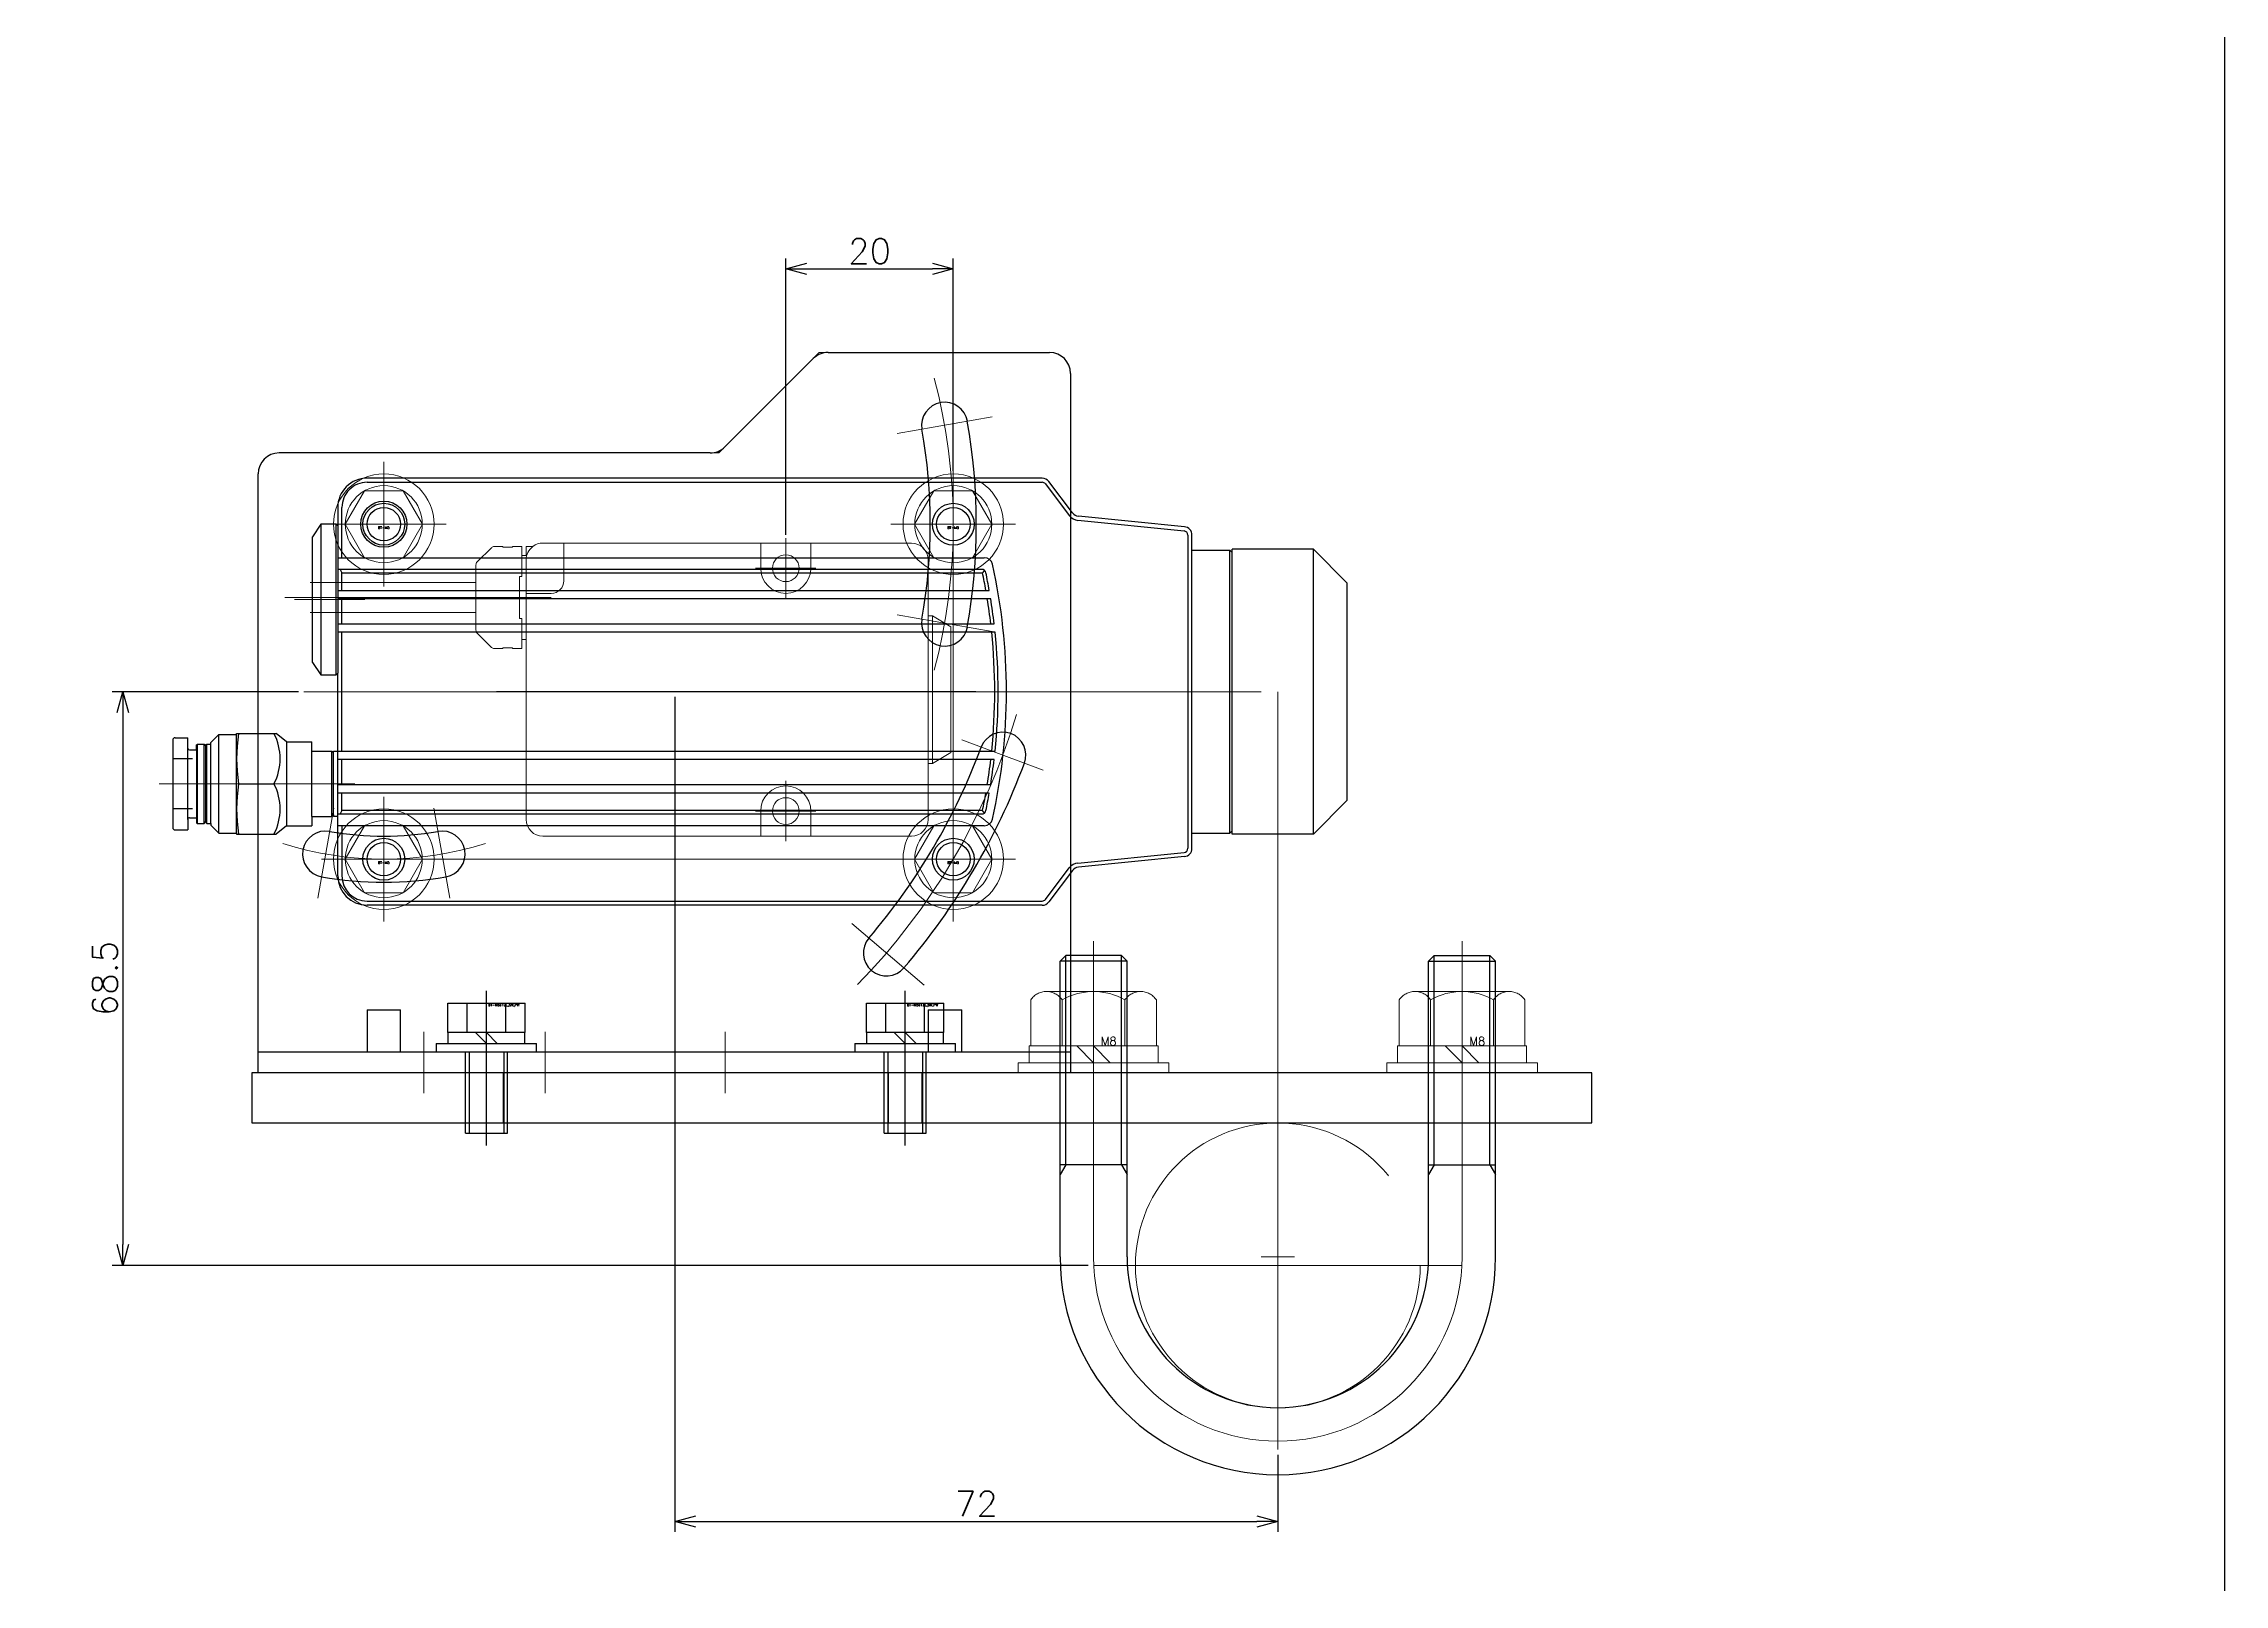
# Model space of a CAD drawing. Header units: millimetres. Extents: x -16130 to 36813, y -8099 to 27484.
# Drawn here: x 7637.1 to 7897.5, y -4572.1 to -4388.1 of the extents above; entities that cross this region are included whole.
import ezdxf

# ---------------------------------------------------------------- set-up
doc = ezdxf.new("R2010")
doc.units = ezdxf.units.MM
doc.header["$LTSCALE"] = 6
doc.header["$PDMODE"] = 99
doc.header["$PDSIZE"] = 1
for name, pattern in [('CENTER2', [28.575, 19.05, -3.175, 3.175, -3.175]), ('HIDDEN', [9.525, 6.35, -3.175]), ('PHANTOM2', [31.75, 15.875, -3.175, 3.175, -3.175, 3.175, -3.175])]:
    doc.linetypes.add(name, pattern=pattern)
for name, color, linetype, lineweight in [('04_HIDDEN', 2, 'HIDDEN', 13), ('05_CENTER', 4, 'CENTER2', 13), ('06_PHANTOM', 2, 'PHANTOM2', 13), ('08_DIM', 3, 'Continuous', 13)]:
    doc.layers.add(name, color=color, linetype=linetype, lineweight=lineweight)
doc.layers.add('10_DRAFT', color=8, linetype='Continuous', lineweight=0, plot=False)
doc.styles.add('KSS_TXT', font='txt.shx', dxfattribs={"bigfont": 'extfont2.shx'})
doc.styles.add('KSS_TXT_L', font='txt.shx', dxfattribs={"height": 3, "bigfont": 'extfont2.shx'})
doc.dimstyles.new('KSS_DIM', dxfattribs={"dimtxt": 3, "dimasz": 2.5, "dimexe": 1.25, "dimexo": 0.625, "dimtad": 1, "dimdsep": 46, "dimtxsty": 'KSS_TXT', "dimblk": 'OPEN30', "dimcen": 0, "dimazin": 2, "dimtfac": 0.75, "dimtmove": 0, "dimatfit": 3, "dimldrblk": 'OPEN30', "dimfxl": 1, "dimtolj": 1, "dimarcsym": 0})

# ---------------------------------------------------------------- blocks, each defined once
blk = doc.blocks.new('FT-S1a_1_1')
at = {"color": 0}
for p, q in [((-10.6, 5.5), (70, 5.5)), ((-14.24, 1.35), (-11.4, 5.1)), ((-11, 4.8), (-13.84, 1.05)), ((70, 5), (-10.6, 5)), ((-27.6, -0.31), (-14.93, 0.96)), ((-14.89, 0.46), (-27.55, -0.81)), ((73, -4), (73, 2)), ((73, -4), (73, 2)), ((73.5, 2), (73.5, -5.1)), ((-28.5, -1.3), (-28.5, -3.1)), ((-28.5, -1.3), (-28.5, -3.1)), ((-28, -38.7), (-28, -1.3)), ((-47, -7), (-43, -3)), ((-43, -3), (-33.3, -3)), ((-43, -3), (-43, -37)), ((-33.3, -3), (-33.3, -3.4)), ((-33.3, -3), (-33.3, -3.4)), ((-33.3, -3.4), (-33, -3.1)), ((-33.3, -3.4), (-33.3, -36.6)), ((-28.5, -3.1), (-33, -3.1)), ((-33, -3.1), (-33, -36.9)), ((-28.5, -3.1), (-28.5, -36.9)), ((-28.5, -3.1), (-28.5, -36.9)), ((-3.7, -4), (73.5, -4)), ((-3.7, -4), (73.5, -4)), ((73.5, -5.1), (73.5, -12.9)), ((73.5, -5.1), (74, -5.1)), ((73.5, -5.1), (73.5, -12.9)), ((74, -5.3), (74.2, -5.1)), ((74, -5.3), (74, -5.1)), ((76.6, -5.1), (74.2, -5.1)), ((74.2, -5.1), (74.2, -12.9)), ((79.6, -4), (76.6, -4)), ((76.6, -5.1), (76.6, -4)), ((76.6, -5.1), (76.6, -12.9)), ((79.6, -4), (80.87, -3)), ((79.6, -14), (79.6, -4)), ((85.57, -3), (80.87, -3)), ((85.6, -3.1), (85.57, -3)), ((87.7, -3.1), (85.6, -3.1)), ((85.6, -3.1), (85.6, -14.9)), ((87.7, -3.1), (88.65, -4.05)), ((87.7, -3.1), (87.7, -14.9)), ((88.65, -4.25), (88.65, -4.05)), ((89.15, -4.25), (88.65, -4.25)), ((88.65, -4.25), (88.65, -13.75)), ((89.3, -4.45), (89.15, -4.25)), ((89.15, -4.25), (89.15, -13.75)), ((89.45, -4.25), (89.3, -4.45)), ((89.3, -13.55), (89.3, -4.45)), ((90.25, -4.25), (89.45, -4.25)), ((89.45, -4.25), (89.45, -13.75)), ((90.35, -4.35), (90.25, -4.25)), ((90.25, -4.25), (90.25, -13.75)), ((90.35, -4.95), (90.35, -4.35)), ((91.2, -4.95), (90.35, -4.95)), ((90.35, -13.05), (90.35, -4.95)), ((92.9, -3.5), (91.4, -3.5)), ((91.4, -4.75), (91.4, -3.5)), ((91.4, -4.75), (91.4, -13.25)), ((93.2, -14.2), (93.2, -3.8)), ((-47, -33), (-47, -7)), ((-3.72, -5.51), (-3.49, -5.8)), ((-3.72, -5.51), (-3.49, -5.8)), ((-3.49, -5.8), (73, -5.8)), ((-3.49, -5.8), (73, -5.8)), ((73.5, -5.4), (-3.41, -5.4)), ((73.5, -5.4), (-3.41, -5.4)), ((73, -5.8), (73.2, -5.4)), ((73, -5.8), (73.2, -5.4)), ((73, -5.8), (73, -7.9)), ((73, -5.8), (73, -7.9)), ((74, -5.3), (74, -12.7)), ((90.85, -6), (93.2, -6)), ((73.5, -8.9), (-4.47, -8.9)), ((73.5, -8.9), (-4.47, -8.9)), ((-4.3, -7.9), (73.5, -7.9)), ((-4.3, -7.9), (73.5, -7.9)), ((73, -8.9), (73, -11.9)), ((73, -8.9), (73, -11.9)), ((85.32, -9), (81.12, -9)), ((73.5, -12.9), (-4.99, -12.9)), ((73.5, -12.9), (-4.99, -12.9)), ((-4.88, -11.9), (73.5, -11.9)), ((-4.88, -11.9), (73.5, -11.9)), ((73, -12.9), (73, -27.1)), ((74, -12.9), (73.5, -12.9)), ((73.5, -12.9), (73.5, -22.2)), ((74.2, -12.9), (74, -12.7)), ((74, -12.7), (74, -12.9)), ((76.6, -12.9), (74.2, -12.9)), ((76.6, -12.9), (76.6, -14)), ((90.85, -12), (93.2, -12)), ((79.6, -14), (76.6, -14)), ((79.6, -14), (80.87, -15)), ((85.57, -15), (80.87, -15)), ((85.6, -14.9), (85.57, -15)), ((87.7, -14.9), (85.6, -14.9)), ((87.7, -14.9), (88.65, -13.95)), ((88.65, -13.75), (88.65, -13.95)), ((89.15, -13.75), (88.65, -13.75)), ((89.3, -13.55), (89.15, -13.75)), ((89.45, -13.75), (89.3, -13.55)), ((90.25, -13.75), (89.45, -13.75)), ((90.35, -13.65), (90.25, -13.75)), ((90.35, -13.05), (90.35, -13.65)), ((91.2, -13.05), (90.35, -13.05)), ((91.4, -13.25), (91.4, -14.5)), ((92.9, -14.5), (91.4, -14.5)), ((73.7, -22), (73.5, -22.2)), ((73.5, -39.8), (73.5, -22.2)), ((75.5, -22), (73.7, -22)), ((73.7, -22), (73.7, -40)), ((76.5, -23.5), (75.5, -22)), ((75.5, -40), (75.5, -22)), ((76.5, -23.5), (76.5, -38.5)), ((-4.99, -27.1), (-4.59, -27.1)), ((-4.99, -27.1), (-4.59, -27.1)), ((-4.48, -28.1), (-4.88, -28.1)), ((-4.48, -28.1), (-4.88, -28.1)), ((-4.59, -27.1), (73.5, -27.1)), ((73.5, -28.1), (-4.48, -28.1)), ((73, -28.1), (73, -31.1)), ((73, -28.1), (73, -31.1)), ((-4.47, -31.1), (73.5, -31.1)), ((-47, -33), (-43, -37)), ((73.5, -32.1), (-4.3, -32.1)), ((73, -32.1), (73, -34.2)), ((73, -32.1), (73, -34.2)), ((-3.72, -34.49), (-3.49, -34.2)), ((-3.72, -34.49), (-3.49, -34.2)), ((73.5, -36), (-3.7, -36)), ((73, -34.2), (-3.49, -34.2)), ((-3.41, -34.6), (73.5, -34.6)), ((73.2, -34.6), (73, -34.2)), ((73.2, -34.6), (73, -34.2)), ((73, -36), (73, -42)), ((73, -36), (73, -42)), ((-43, -37), (-33.3, -37)), ((-33.3, -36.6), (-33.3, -37)), ((-33.3, -36.6), (-33, -36.9)), ((-33.3, -36.6), (-33.3, -37)), ((-28.5, -36.9), (-33, -36.9)), ((-28.5, -36.9), (-28.5, -38.7)), ((75.5, -40), (76.5, -38.5)), ((-27.6, -39.69), (-14.93, -40.96)), ((-14.89, -40.46), (-27.55, -39.19)), ((-14.24, -41.35), (-11.4, -45.1)), ((-11, -44.8), (-13.84, -41.05)), ((73.5, -39.8), (73.7, -40)), ((73.5, -42), (73.5, -39.8)), ((73.7, -40), (75.5, -40)), ((70, -45), (-10.6, -45)), ((-10.6, -45.5), (70, -45.5))]:
    blk.add_line(p, q, dxfattribs=at)
for centre, radius in [((0, 0), 2.5), ((0, 0), 2.5), ((0, 0), 2), ((0, 0), 2), ((68, 0), 2.5), ((68, 0), 2.5), ((68, 0), 2), ((68, 0), 2), ((0, -40), 2.5), ((0, -40), 2.5), ((0, -40), 2), ((0, -40), 2), ((68, -40), 2.5), ((68, -40), 2.5), ((68, -40), 2), ((68, -40), 2)]:
    blk.add_circle(centre, radius, dxfattribs=at)
for centre, radius, start, end in [((-10.6, 4.5), 1, 90, 142.9269), ((-10.6, 4.5), 1, 90, 142.9269), ((70, 2), 3.5, 0, 90), ((-10.6, 4.5), 0.5, 90, 142.9269), ((-10.6, 4.5), 0.5, 90, 142.9269), ((70, 2), 3, 0, 90), ((-15.03, 1.95), 1, 275.7106, 322.9269), ((-15.03, 1.95), 1.5, 275.7106, 322.9269), ((-27.5, -1.3), 1, 95.7106, 180), ((-27.5, -1.3), 0.5, 95.7106, 180), ((63.65, -20), 70, 167.4441, 192.5559), ((63.65, -20), 70, 167.4441, 192.5559), ((-3.7, -5), 1, 90, 167.4441), ((-3.7, -5), 1, 90, 167.4441), ((86.75, -6), 6.38, 151.9739, 208.0261), ((67.36, -6), 18.22, 350.5215, 9.4785), ((91.2, -4.75), 0.2, 270, 0), ((92.9, -3.8), 0.3, 0, 90), ((64.65, -20), 70, 168.2947, 170.046), ((64.65, -20), 70, 168.2947, 170.046), ((-3.41, -5.9), 0.5, 90, 168.2947), ((-3.41, -5.9), 0.5, 90, 168.2947), ((64.65, -20), 69.6, 168.2277, 169.9882), ((64.65, -20), 69.6, 168.2277, 169.9882), ((64.65, -20), 70, 170.876, 173.3552), ((64.65, -20), 70, 170.876, 173.3552), ((64.65, -20), 69.6, 170.8231, 173.3168), ((64.65, -20), 69.6, 170.8231, 173.3168), ((86.75, -12), 6.38, 151.9739, 208.0261), ((67.36, -12), 18.22, 350.5215, 9.4785), ((64.65, -20), 70, 174.1786, 185.8214), ((64.65, -20), 70, 174.1786, 185.8214), ((64.65, -20), 69.6, 174.145, 185.855), ((64.65, -20), 69.6, 174.145, 185.855), ((91.2, -13.25), 0.2, 0, 90), ((92.9, -14.2), 0.3, 270, 0), ((64.65, -20), 70, 186.6448, 189.124), ((64.65, -20), 70, 186.6448, 189.124), ((64.65, -20), 69.6, 186.6832, 189.1769), ((64.65, -20), 69.6, 186.6832, 189.1769), ((64.65, -20), 70, 189.954, 191.7053), ((64.65, -20), 70, 189.954, 191.7053), ((64.65, -20), 69.6, 190.0118, 191.7723), ((64.65, -20), 69.6, 190.0118, 191.7723), ((-3.7, -35), 1, 192.5559, 270), ((-3.7, -35), 1, 192.5559, 270), ((-3.41, -34.1), 0.5, 191.7053, 270), ((-3.41, -34.1), 0.5, 191.7053, 270), ((-27.5, -38.7), 1, 180, 264.2894), ((-27.5, -38.7), 0.5, 180, 264.2894), ((-15.03, -41.95), 1, 37.0731, 84.2894), ((-15.03, -41.95), 1.5, 37.0731, 84.2894), ((70, -42), 3.5, 270, 0), ((70, -42), 3, 270, 0), ((-10.6, -44.5), 1, 217.0731, 270), ((-10.6, -44.5), 1, 217.0731, 270), ((-10.6, -44.5), 0.5, 217.0731, 270), ((-10.6, -44.5), 0.5, 217.0731, 270)]:
    blk.add_arc(centre, radius, start, end, dxfattribs=at)
at = {"layer": '05_CENTER', "color": 0}
for p, q in [((0, -4.57), (0, 4.57)), ((68, -4.47), (68, 4.47)), ((4.57, 0), (-4.57, 0)), ((72.47, 0), (63.53, 0)), ((94.82, -9), (71.47, -9)), ((77.54, -20), (-51.05, -20)), ((70.27, -31), (78.65, -31)), ((0, -35.43), (0, -44.57)), ((68, -35.53), (68, -44.47)), ((4.57, -40), (-4.57, -40)), ((72.47, -40), (63.53, -40))]:
    blk.add_line(p, q, dxfattribs=at)
blk = doc.blocks.new('FT-H30a_1_1')
at = {"color": 0}
for p, q in [((29, 3), (-15, 3)), ((29, 3), (-15, 3)), ((-3, 3), (-3, 0)), ((-3, 3), (-3, 0)), ((3, 0), (3, 3)), ((3, 0), (3, 3)), ((-17, 1), (-17, -5.7)), ((-17, 1), (-17, -5.7)), ((31, -20.5), (31, 1)), ((31, -20.5), (31, 1)), ((-19.7, -7), (-17.5, -5.7)), ((-19.7, -7), (-17.5, -5.7)), ((-19.7, -22), (-19.7, -7)), ((-19.7, -22), (-19.7, -7)), ((-17, -5.7), (-17.5, -5.7)), ((-17.5, -5.7), (-17.5, -23.3)), ((-17, -5.7), (-17.5, -5.7)), ((-17.5, -5.7), (-17.5, -23.3)), ((-17, -5.7), (-17, -23.3)), ((-17, -5.7), (-17, -23.3)), ((31, -30), (31, -20.5)), ((31, -20.5), (31.5, -20.5)), ((31, -30), (31, -20.5)), ((31, -20.5), (31.5, -20.5)), ((31.5, -19.4), (31.5, -20.5)), ((31.5, -19.4), (32.65, -19.4)), ((31.5, -19.4), (31.5, -20.5)), ((31.5, -19.4), (32.65, -19.4)), ((31.5, -20.5), (31.5, -23)), ((31.5, -20.5), (31.5, -23)), ((32.65, -19.4), (32.65, -19.5)), ((32.65, -19.4), (32.65, -19.5)), ((33.8, -19.5), (32.65, -19.5)), ((33.8, -19.5), (32.65, -19.5)), ((33.8, -19.5), (33.8, -19.4)), ((33.8, -19.4), (34.79, -19.4)), ((33.8, -19.5), (33.8, -19.4)), ((33.8, -19.4), (34.79, -19.4)), ((36.85, -21.25), (35.15, -19.55)), ((36.85, -21.25), (35.15, -19.55)), ((-19.7, -22), (-17.5, -23.3)), ((-19.7, -22), (-17.5, -23.3)), ((-17, -23.3), (-17.5, -23.3)), ((-17, -23.3), (-17.5, -23.3)), ((-17, -23.3), (-17, -30)), ((-17, -23.3), (-17, -30)), ((31.5, -23), (31.8, -23)), ((31.5, -23), (31.8, -23)), ((31.8, -28), (31.8, -23)), ((31.8, -28), (31.8, -23)), ((37, -21.61), (37, -29.39)), ((37, -21.61), (37, -29.39)), ((28, -26), (31, -26)), ((28, -26), (31, -26)), ((56.8, -23.7), (37, -23.7)), ((56.8, -23.7), (37, -23.7)), ((26.5, -27.5), (26.5, -32)), ((26.5, -27.5), (26.5, -32)), ((31.5, -28), (31.5, -30.5)), ((31.8, -28), (31.5, -28)), ((31.5, -28), (31.5, -30.5)), ((31.8, -28), (31.5, -28)), ((56.8, -27.3), (37, -27.3)), ((56.8, -27.3), (37, -27.3)), ((-3, -29), (-3, -32)), ((-3, -29), (-3, -32)), ((3, -32), (3, -29)), ((3, -32), (3, -29)), ((31, -31.6), (31, -30.5)), ((31, -30.5), (31.5, -30.5)), ((31, -31.6), (31, -30.5)), ((31, -30.5), (31.5, -30.5)), ((31.5, -30.5), (31.5, -31.6)), ((31.5, -30.5), (31.5, -31.6)), ((36.85, -29.75), (35.15, -31.45)), ((36.85, -29.75), (35.15, -31.45)), ((-15, -32), (29, -32)), ((-15, -32), (29, -32)), ((31, -31.6), (30.2, -31.6)), ((31, -31.6), (30.2, -31.6)), ((31.5, -31.6), (32.65, -31.6)), ((31.5, -31.6), (32.65, -31.6)), ((32.65, -31.5), (33.8, -31.5)), ((32.65, -31.5), (32.65, -31.6)), ((32.65, -31.5), (33.8, -31.5)), ((32.65, -31.5), (32.65, -31.6)), ((33.8, -31.6), (33.8, -31.5)), ((33.8, -31.6), (33.8, -31.5)), ((33.8, -31.6), (34.79, -31.6)), ((33.8, -31.6), (34.79, -31.6))]:
    blk.add_line(p, q, dxfattribs=at)
for centre in [(0, 0), (0, 0), (0, -29), (0, -29)]:
    blk.add_circle(centre, 1.6, dxfattribs=at)
for centre, radius, start, end in [((-15, 1), 2, 90, 180), ((-15, 1), 2, 90, 180), ((29, 1), 2, 0, 90), ((29, 1), 2, 0, 90), ((0, 0), 3, 180, 0), ((0, 0), 3, 180, 0), ((34.79, -19.9), 0.5, 45, 90), ((34.79, -19.9), 0.5, 45, 90), ((36.5, -21.61), 0.5, 0, 45), ((36.5, -21.61), 0.5, 0, 45), ((0, -29), 3, 0, 180), ((0, -29), 3, 0, 180), ((28, -27.5), 1.5, 90, 180), ((28, -27.5), 1.5, 90, 180), ((-15, -30), 2, 180, 270), ((-15, -30), 2, 180, 270), ((29, -30), 2, 306.8699, 0), ((29, -30), 2, 306.8699, 0), ((36.5, -29.39), 0.5, 315, 0), ((36.5, -29.39), 0.5, 315, 0), ((29, -30), 2, 270, 306.8699), ((29, -30), 2, 270, 306.8699), ((34.79, -31.1), 0.5, 270, 315), ((34.79, -31.1), 0.5, 270, 315)]:
    blk.add_arc(centre, radius, start, end, dxfattribs=at)
at = {"layer": '05_CENTER', "color": 0}
for p, q in [((0, 3.6), (0, -3.6)), ((0, 3.6), (0, -3.6)), ((-3.6, 0), (3.6, 0)), ((-3.6, 0), (3.6, 0)), ((-22.7, -14.26), (34.54, -14.26)), ((0, -25.4), (0, -32.6)), ((0, -25.4), (0, -32.6)), ((28, -25.5), (59.8, -25.5)), ((-3.6, -29), (3.6, -29)), ((-3.6, -29), (3.6, -29))]:
    blk.add_line(p, q, dxfattribs=at)
blk = doc.blocks.new('_Open30')
at = {"color": 0, "linetype": 'ByBlock', "lineweight": -2}
for p, q in [((-1, 0.27), (0, 0)), ((0, 0), (-1, -0.27)), ((0, 0), (-1, 0))]:
    blk.add_line(p, q, dxfattribs=at)
blk = doc.blocks.new('*D3012')
at = {"layer": '08_DIM', "color": 0, "lineweight": -2, "transparency": 16777216}
for p, q in [((7725.68, -4446.75), (7725.68, -4413.75)), ((7728.18, -4415), (7743.18, -4415)), ((7745.68, -4439.1), (7745.68, -4413.75))]:
    blk.add_line(p, q, dxfattribs=at)
at = {"layer": 'Defpoints', "color": 0, "transparency": 16777216}
for p in [(7745.68, -4415), (7745.68, -4439.73), (7725.68, -4447.38)]:
    blk.add_point(p, dxfattribs=at)
at = {"layer": '08_DIM', "color": 0, "lineweight": -2, "transparency": 16777216, "xscale": 2.5, "yscale": 2.5, "zscale": 2.5, "rotation": 180}
blk.add_blockref('_Open30', (7725.68, -4415), dxfattribs=at)
at = {"layer": '08_DIM', "color": 0, "lineweight": -2, "transparency": 16777216, "xscale": 2.5, "yscale": 2.5, "zscale": 2.5}
blk.add_blockref('_Open30', (7745.68, -4415), dxfattribs=at)
at = {"layer": '08_DIM', "color": 0, "transparency": 16777216, "insert": (7735.68, -4412.87), "char_height": 3, "attachment_point": 5, "style": 'KSS_TXT'}
blk.add_mtext('\\A1;20', dxfattribs=at)
blk = doc.blocks.new('A$C6C943B69_1_1')
at = {"color": 0, "linetype": 'CENTER2'}
for p, q in [((0, -7.44), (0, 7.44)), ((-7.44, 0), (7.44, 0))]:
    blk.add_line(p, q, dxfattribs=at)
at = {"color": 0}
for p, q in [((-4.62, 0), (-2.31, 4)), ((-2.31, 4), (2.31, 4)), ((2.31, 4), (4.62, 0)), ((-2.31, -4), (-4.62, 0)), ((4.62, 0), (2.31, -4)), ((2.31, -4), (-2.31, -4))]:
    blk.add_line(p, q, dxfattribs=at)
for radius in [6, 4.6]:
    blk.add_circle((0, 0), radius, dxfattribs=at)
at = {"layer": '10_DRAFT', "style": 'KSS_TXT_L'}
blk.add_text('BT-M5', height=0.3, dxfattribs=at).set_placement((-0.7, -0.56))
blk = doc.blocks.new('A$C71340FE3_1_1')
at = {"color": 0}
for p, q in [((-4.62, 5.8), (4.62, 5.8)), ((-4.62, 2.3), (-4.62, 5.8)), ((-2.31, 2.3), (-2.31, 5.8)), ((2.31, 2.3), (2.31, 5.8)), ((4.62, 2.3), (4.62, 5.8)), ((-6, 1), (6, 1)), ((-6, 1), (-6, 0)), ((-6, 0), (6, 0)), ((-4.6, 2.3), (-4.6, 1)), ((4.6, 2.3), (-4.6, 2.3)), ((0, 1), (-1.3, 2.3)), ((0, 2.3), (1.3, 1)), ((4.6, 1), (4.6, 2.3)), ((6, 0), (6, 1))]:
    blk.add_line(p, q, dxfattribs=at)
at = {"color": 0, "linetype": 'CENTER2'}
blk.add_line((0, -11.2), (0, 7.3), dxfattribs=at)
at = {"color": 0, "linetype": 'HIDDEN'}
for p, q in [((-2.5, -9.7), (-2.5, 0)), ((-2.07, 0), (-2.07, -9.7)), ((2.07, 0), (2.07, -9.7)), ((2.5, -9.7), (2.5, 0)), ((-2.5, -9.7), (2.5, -9.7))]:
    blk.add_line(p, q, dxfattribs=at)
at = {"layer": '10_DRAFT', "style": 'KSS_TXT_L'}
blk.add_text('BT-M5x12L,SW,PW', height=0.3, dxfattribs=at).set_placement((0.22, 5.46))
blk = doc.blocks.new('A$C4A520808_1_1')
at = {"color": 0}
for p, q in [((-26, 0), (-26, -35.32)), ((-18, 0), (-18, -35.32)), ((18, 0), (18, -35.32)), ((26, 0), (26, -35.32)), ((-25.32, -11), (-26, -9.83)), ((-18.68, -11), (-18, -9.83)), ((18.68, -11), (18, -9.83)), ((25.32, -11), (26, -9.83)), ((-18, -11), (-26, -11)), ((-25.32, -11), (-25.32, -36)), ((-18.68, -11), (-18.68, -36)), ((18, -11), (26, -11)), ((18.68, -11), (18.68, -36)), ((25.32, -11), (25.32, -36)), ((-18, -35.32), (-26, -35.32)), ((-26, -35.32), (-25.32, -36)), ((-18.68, -36), (-25.32, -36)), ((-18, -35.32), (-18.68, -36)), ((18, -35.32), (26, -35.32)), ((18, -35.32), (18.68, -36)), ((18.68, -36), (25.32, -36)), ((26, -35.32), (25.32, -36))]:
    blk.add_line(p, q, dxfattribs=at)
for radius in [26, 18]:
    blk.add_arc((0, 0), radius, 0, 180, dxfattribs=at)
at = {"layer": '05_CENTER', "color": 0}
for p, q in [((-22, 0), (-22, -37.71)), ((22, 0), (22, -37.71))]:
    blk.add_line(p, q, dxfattribs=at)
blk.add_arc((0, 0), 22, 0, 180, dxfattribs=at)
at = {"layer": '10_DRAFT'}
for p, q in [((1.99, 0), (-1.99, 0)), ((0, -1.99), (0, 1.99))]:
    blk.add_line(p, q, dxfattribs=at)
blk = doc.blocks.new('M8Nza_1_1')
at = {"color": 0}
for p, q in [((-7.5, 8.69), (-7.5, 3.2)), ((5.62, 9.7), (-5.63, 9.7)), ((-3.75, 3.2), (-3.75, 8.69)), ((3.75, 8.69), (3.75, 3.2)), ((7.5, 3.2), (7.5, 8.69)), ((-7.7, 3.2), (7.7, 3.2)), ((-7.7, 3.2), (-7.7, 1.2)), ((0, 1.2), (-2, 3.2)), ((0, 3.2), (2, 1.2)), ((7.7, 3.2), (7.7, 1.2))]:
    blk.add_line(p, q, dxfattribs=at)
at = {"color": 0, "linetype": 'CENTER2'}
blk.add_line((0, 9.7), (0, 0), dxfattribs=at)
at = {"color": 0}
blk.add_lwpolyline([(-9, 1.2), (9, 1.2), (9, 0), (-9, 0)], close=True, dxfattribs=at)
for centre, radius, start, end in [((-5.63, 7.45), 2.25, 33.626, 146.374), ((0, 2.2), 7.5, 60, 120), ((5.62, 7.45), 2.25, 33.626, 146.374)]:
    blk.add_arc(centre, radius, start, end, dxfattribs=at)
at = {"layer": '10_DRAFT', "style": 'KSS_TXT'}
blk.add_text('M8', height=1, dxfattribs=at).set_placement((0.87, 3.27))
blk = doc.blocks.new('*D3018')
at = {"layer": '08_DIM', "color": 0, "lineweight": -2, "transparency": 16777216}
for p, q in [((7667.51, -4465.48), (7645.25, -4465.48)), ((7646.5, -4467.98), (7646.5, -4531.48)), ((7761.8, -4533.98), (7645.25, -4533.98))]:
    blk.add_line(p, q, dxfattribs=at)
at = {"layer": 'Defpoints', "color": 0, "transparency": 16777216}
for p in [(7668.14, -4465.48), (7646.5, -4533.98), (7762.43, -4533.98)]:
    blk.add_point(p, dxfattribs=at)
at = {"layer": '08_DIM', "color": 0, "lineweight": -2, "transparency": 16777216, "xscale": 2.5, "yscale": 2.5, "zscale": 2.5}
for p, rotation in [((7646.5, -4465.48), 90), ((7646.5, -4533.98), 270)]:
    blk.add_blockref('_Open30', p, dxfattribs=dict(at, rotation=rotation))
at = {"layer": '08_DIM', "color": 0, "transparency": 16777216, "insert": (7644.38, -4499.73), "char_height": 3, "attachment_point": 5, "rotation": 90, "style": 'KSS_TXT'}
blk.add_mtext('\\A1;68.5', dxfattribs=at)
blk = doc.blocks.new('*D3019')
at = {"layer": '08_DIM', "color": 0, "lineweight": -2, "transparency": 16777216}
for p, q in [((7712.43, -4466.1), (7712.43, -4565.81)), ((7784.43, -4556.6), (7784.43, -4565.81)), ((7714.93, -4564.56), (7781.93, -4564.56))]:
    blk.add_line(p, q, dxfattribs=at)
at = {"layer": 'Defpoints', "color": 0, "transparency": 16777216}
for p in [(7712.43, -4465.48), (7784.43, -4555.98), (7784.43, -4564.56)]:
    blk.add_point(p, dxfattribs=at)
at = {"layer": '08_DIM', "color": 0, "lineweight": -2, "transparency": 16777216, "xscale": 2.5, "yscale": 2.5, "zscale": 2.5, "rotation": 180}
blk.add_blockref('_Open30', (7712.43, -4564.56), dxfattribs=at)
at = {"layer": '08_DIM', "color": 0, "lineweight": -2, "transparency": 16777216, "xscale": 2.5, "yscale": 2.5, "zscale": 2.5}
blk.add_blockref('_Open30', (7784.43, -4564.56), dxfattribs=at)
at = {"layer": '08_DIM', "color": 0, "transparency": 16777216, "insert": (7748.43, -4562.44), "char_height": 3, "attachment_point": 5, "style": 'KSS_TXT'}
blk.add_mtext('\\A1;72', dxfattribs=at)
blk = doc.blocks.new('FT-S1h_1_1')
at = {"color": 0}
for p, q in [((51.27, 19.77), (40.73, 9.23)), ((53.04, 20.5), (79.5, 20.5)), ((82, 18), (82, -65.5)), ((38.96, 8.5), (-12.5, 8.5)), ((-15, -65.5), (-15, 6)), ((-2, -58), (2, -58)), ((-2, -58), (-2, -63)), ((2, -63), (2, -58)), ((65, -58), (69, -58)), ((65, -58), (65, -63)), ((69, -63), (69, -58)), ((-15, -63), (82, -63)), ((82, -65.5), (-15, -65.5))]:
    blk.add_line(p, q, dxfattribs=at)
blk.add_circle((0, 0), 2.75, dxfattribs=at)
for centre, radius, start, end in [((53.04, 18), 2.5, 90, 135), ((79.5, 18), 2.5, 0, 90), ((66.97, 11.81), 2.75, 10, 190), ((0, 0), 65.25, 350, 10), ((0, 0), 70.75, 350, 10), ((-12.5, 6), 2.5, 90, 180), ((38.96, 11), 2.5, 270, 315), ((66.97, -11.81), 2.75, 170, 350), ((73.91, -27.58), 2.75, 339.5345, 159.5345), ((0, 0), 76.14, 319.5345, 339.5345), ((0, 0), 81.64, 319.5345, 339.5345), ((-6.95, -39.39), 2.75, 80, 260), ((0, 0), 37.25, 260, 280), ((6.95, -39.39), 2.75, 280, 100), ((0, 0), 42.75, 260, 280), ((60.02, -51.2), 2.75, 139.5345, 319.5345)]:
    blk.add_arc(centre, radius, start, end, dxfattribs=at)
at = {"layer": '05_CENTER', "color": 0}
for p, q in [((61.3, 10.81), (72.63, 12.81)), ((0, -5.75), (0, 5.75)), ((-5.75, 0), (5.75, 0)), ((62.7, 0), (73.3, 0)), ((61.3, -10.81), (72.63, -12.81)), ((69, -25.75), (78.75, -29.39)), ((69, -25.75), (78.75, -29.39)), ((-5.98, -33.9), (-7.87, -44.64)), ((0, -34.6), (0, -45.4)), ((5.98, -33.9), (7.87, -44.64)), ((55.88, -47.67), (64.53, -55.04)), ((55.88, -47.67), (64.53, -55.04)), ((4.77, -60.62), (4.77, -67.95)), ((19.25, -60.62), (19.25, -67.95)), ((40.75, -60.62), (40.75, -67.95)), ((62.25, -60.62), (62.25, -67.95))]:
    blk.add_line(p, q, dxfattribs=at)
for radius, start, end in [(68, 345.155, 14.845), (78.89, 315.8218, 343.2472), (78.89, 315.8218, 343.2472), (40, 252.4489, 287.6924), (40, 252.4489, 287.6924)]:
    blk.add_arc((0, 0), radius, start, end, dxfattribs=at)
at = {"layer": '10_DRAFT'}
for p, q in [((52, 20.5), (51.27, 19.77)), ((53.04, 20.5), (52, 20.5)), ((40, 8.5), (38.96, 8.5)), ((40.73, 9.23), (40, 8.5)), ((68, 0), (68, -40)), ((68, -40), (0, -40))]:
    blk.add_line(p, q, dxfattribs=at)
blk = doc.blocks.new('A$C68099D32_1_1')
at = {"color": 0}
blk.add_lwpolyline([(-28, -6), (132, -6), (132, 0), (-28, 0)], close=True, dxfattribs=at)
at = {"layer": '04_HIDDEN'}
for p, q in [((-2.5, 0), (-2.5, -6)), ((-2, 0), (-2, -6)), ((2, 0), (2, -6)), ((2.5, 0), (2.5, -6)), ((47.5, 0), (47.5, -6)), ((48, 0), (48, -6)), ((52, 0), (52, -6)), ((52.5, 0), (52.5, -6))]:
    blk.add_line(p, q, dxfattribs=at)
at = {"layer": '05_CENTER'}
for p, q in [((0, 2.05), (0, -8.05)), ((50, 2.05), (50, -8.05)), ((72.5, 2.05), (72.5, -8.05)), ((116.5, 2.05), (116.5, -8.05))]:
    blk.add_line(p, q, dxfattribs=at)

msp = doc.modelspace()

# ---------------------------------------------------------------- linework, layer by layer
msp.add_lwpolyline([(7417.32737, -4245.77727), (7897.45126, -4245.77727), (7897.45126, -4815.39271), (7417.32737, -4815.39271)], close=True)
at = {"layer": '05_CENTER'}
for p, q in [((7784.42755, -4555.97623, 0), (7784.42755, -4511.97623, 0)), ((7762.42755, -4533.97623, 0), (7806.42755, -4533.97623, 0))]:
    msp.add_line(p, q, dxfattribs=at)
at = {"layer": '06_PHANTOM'}
msp.add_circle((7784.42755, -4533.97623, 0), 17, dxfattribs=at)
at = {"layer": '10_DRAFT'}
msp.add_line((7784.42755, -4533.97623, 0), (7784.42755, -4465.47623, 0), dxfattribs=at)

# ---------------------------------------------------------------- block references
at = {"color": 4}
msp.add_blockref('FT-S1h_1_1', (7677.67755, -4445.47623, 0), dxfattribs=at)
at = {"color": 4, "rotation": 180}
for name, p in [('FT-S1a_1_1', (7745.67755, -4485.47623, 0)), ('A$C4A520808_1_1', (7784.42755, -4532.97623, 0))]:
    msp.add_blockref(name, p, dxfattribs=at)
for name, p in [('A$C71340FE3_1_1', (7689.92756, -4508.47623, 0)), ('A$C71340FE3_1_1', (7739.92755, -4508.47623, 0)), ('A$C68099D32_1_1', (7689.92755, -4510.97623, 0))]:
    msp.add_blockref(name, p)
at = {"layer": '04_HIDDEN'}
for p in [(7677.67755, -4445.47623, 0), (7745.67755, -4445.47623, 0), (7677.67755, -4485.47623, 0), (7745.67755, -4485.47623, 0)]:
    msp.add_blockref('A$C6C943B69_1_1', p, dxfattribs=at)
at = {"layer": '04_HIDDEN', "color": 4}
for p in [(7762.42755, -4510.97623, 0), (7806.42755, -4510.97623, 0)]:
    msp.add_blockref('M8Nza_1_1', p, dxfattribs=at)
at = {"layer": '10_DRAFT', "rotation": 180}
msp.add_blockref('FT-H30a_1_1', (7725.67755, -4479.7329, 0), dxfattribs=at)

# ---------------------------------------------------------------- dimensions: what is measured, and where the dimension line sits
at = {"layer": '08_DIM'}
for base, p1, p2, picture, middle in [((7745.67755, -4414.99977), (7725.67755, -4447.37623, 0), (7745.67755, -4439.72623, 0), '*D3012', (7735.67755, -4412.87477)), ((7784.42755, -4564.56274), (7712.42755, -4465.47623, 0), (7784.42755, -4555.97623, 0), '*D3019', (7748.42755, -4562.43774))]:
    dim = msp.add_linear_dim(base=base, p1=p1, p2=p2, dimstyle='KSS_DIM', dxfattribs=at)
    dim.commit()
    dim.dimension.update_dxf_attribs({"geometry": picture, "text_midpoint": middle})
dim = msp.add_linear_dim(base=(7646.50477, -4533.97623), p1=(7668.13637, -4465.47623, 0), p2=(7762.42755, -4533.97623, 0), angle=90, dimstyle='KSS_DIM', dxfattribs=at)
dim.commit()
dim.dimension.update_dxf_attribs({"geometry": '*D3018', "text_midpoint": (7644.37769, -4499.72623)})

doc.saveas('drawing.dxf')
